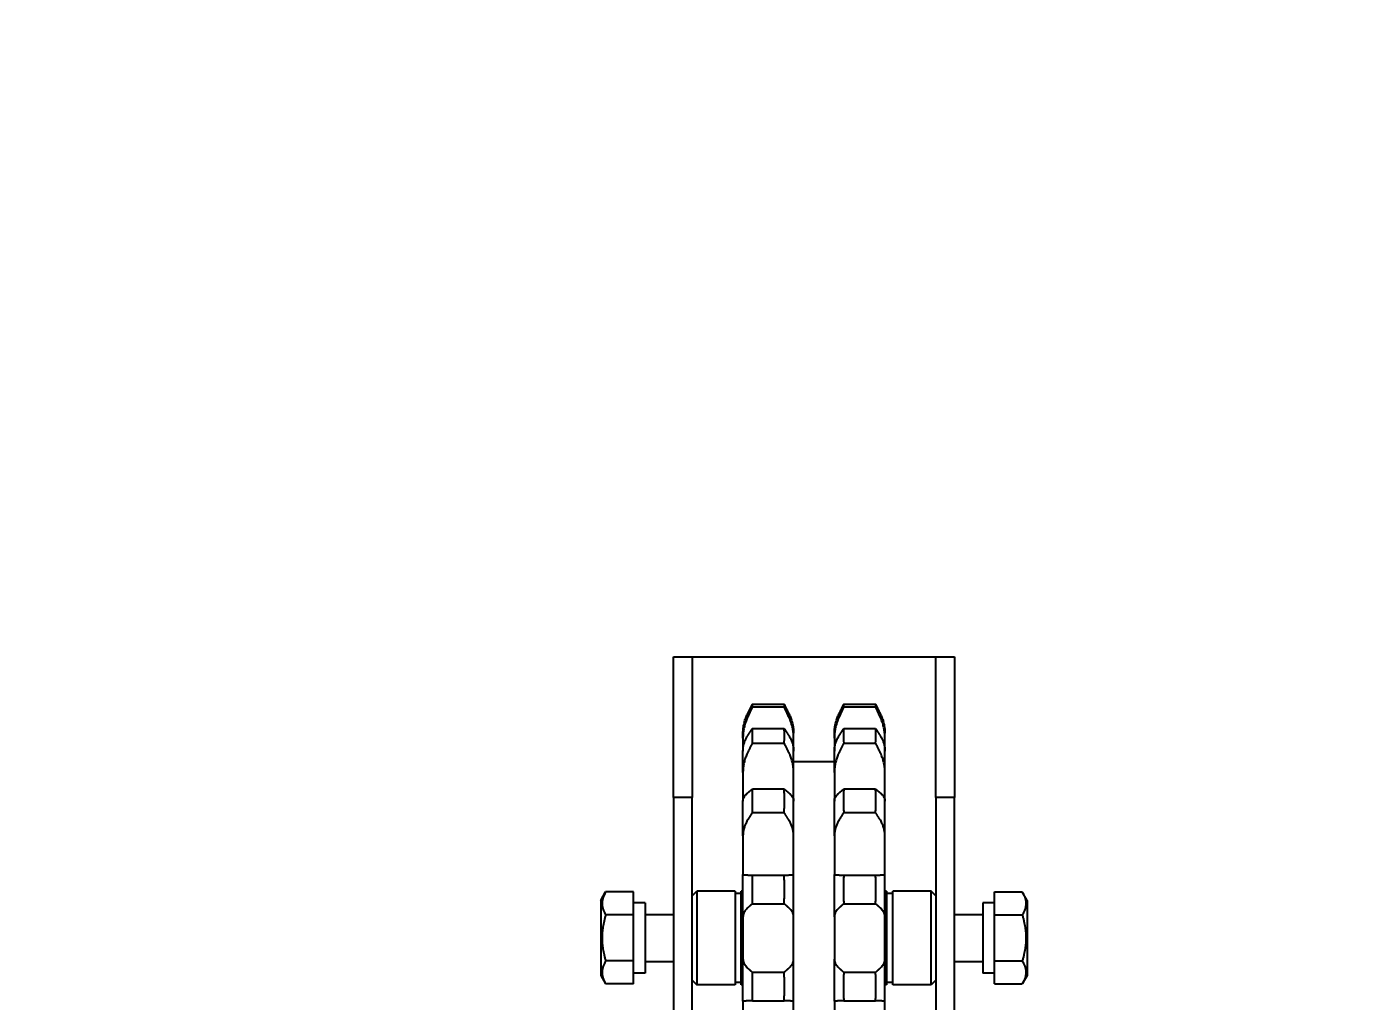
# Model space of a CAD drawing. Header units: millimetres. Extents: x -383313 to -161684, y -117025 to 99224.
# Drawn here: x -331985.6 to -331702.5, y 36609.1 to 36817.1 of the extents above; entities that cross this region are included whole.
import ezdxf

# ---------------------------------------------------------------- set-up
doc = ezdxf.new("R2010")
doc.units = ezdxf.units.MM
doc.header["$MEASUREMENT"] = 0
doc.layers.get('Defpoints').update_dxf_attribs({"color": 31})
for name, color, linetype in [('001__КОНСТРУКТИВ__размеры внутр.', 7, 'Continuous'), ('PV-3401', 7, 'Continuous'), ('Робот', 30, 'Continuous')]:
    doc.layers.add(name, color=color, linetype=linetype)
doc.styles.add('PSTUDIO', font='arial.ttf')
doc.dimstyles.new('PS_TICK', dxfattribs={"dimscale": 100, "dimtxt": 2.5, "dimasz": 1, "dimexe": 2, "dimexo": 2, "dimgap": 1, "dimtad": 1, "dimdec": 0, "dimzin": 0, "dimdsep": 46, "dimtxsty": 'PSTUDIO', "dimblk": 'ARCHTICK', "dimcen": 2, "dimdle": 1.5, "dimse1": 1, "dimse2": 1, "dimadec": 0, "dimazin": 0, "dimtfac": 1, "dimtdec": 0, "dimtix": 1, "dimtmove": 1, "dimatfit": 3, "dimldrblk": 'ARCHTICK', "dimfxl": 1, "dimtolj": 1, "dimtzin": 0, "dimarcsym": 0})

# ---------------------------------------------------------------- blocks, each defined once
blk = doc.blocks.new('_ArchTick')
at = {"color": 0, "linetype": 'ByBlock', "const_width": 0.15}
blk.add_lwpolyline([(-0.5, -0.5), (0.5, 0.5)], dxfattribs=at)
blk = doc.blocks.new('*D245')
at = {"layer": '001__КОНСТРУКТИВ__размеры внутр.', "color": 0, "lineweight": -2, "ltscale": 100, "transparency": 16777216}
for p, q in [((-333441.82, 37873.63), (-333441.82, 35438.43)), ((-328427.44, 36876.75), (-328427.44, 35438.43)), ((-333591.82, 35638.43), (-328277.44, 35638.43))]:
    blk.add_line(p, q, dxfattribs=at)
at = {"layer": 'Defpoints', "color": 0, "ltscale": 100, "transparency": 16777216}
for p in [(-333441.82, 38073.63), (-328427.44, 37076.75), (-328427.44, 35638.43)]:
    blk.add_point(p, dxfattribs=at)
at = {"layer": '001__КОНСТРУКТИВ__размеры внутр.', "color": 0, "lineweight": -2, "ltscale": 100, "transparency": 16777216, "xscale": 100, "yscale": 100, "zscale": 100, "rotation": 180}
blk.add_blockref('_ArchTick', (-333441.82, 35638.43), dxfattribs=at)
at = {"layer": '001__КОНСТРУКТИВ__размеры внутр.', "color": 0, "lineweight": -2, "ltscale": 100, "transparency": 16777216, "xscale": 100, "yscale": 100, "zscale": 100}
blk.add_blockref('_ArchTick', (-328427.44, 35638.43), dxfattribs=at)
at = {"layer": '001__КОНСТРУКТИВ__размеры внутр.', "color": 0, "ltscale": 100, "transparency": 16777216, "insert": (-330934.63, 35866.07), "char_height": 250, "attachment_point": 5, "style": 'PSTUDIO'}
blk.add_mtext('\\A1;5014', dxfattribs=at)
blk = doc.blocks.new('Робот ABB IRB660_3.15 (сверху)')
at = {"layer": 'Робот'}
blk.add_circle((0, 0), 3150, dxfattribs=at)
blk = doc.blocks.new('*U200')
at = {"layer": 'PV-3401'}
for p, q in [((-1716.6, 5898.15), (-1718.42, 5897.1)), ((-1718.42, 5891.15), (-1718.42, 5897.1)), ((-1716.6, 5898.15), (-1700.6, 5898.15)), ((-1713.51, 5891.15), (-1713.51, 5897.1)), ((-1703.7, 5891.15), (-1703.7, 5897.1)), ((-1700.6, 5898.15), (-1698.79, 5897.1)), ((-1698.79, 5891.15), (-1698.79, 5897.1)), ((-1713.51, 5891.15), (-1718.42, 5891.15)), ((-1716.1, 5891.15), (-1716.1, 5888.65)), ((-1716.1, 5888.65), (-1701.1, 5888.65)), ((-1713.6, 5882.65), (-1713.6, 5888.65)), ((-1703.7, 5891.15), (-1713.51, 5891.15)), ((-1698.79, 5891.15), (-1703.7, 5891.15)), ((-1703.6, 5882.65), (-1703.6, 5888.65)), ((-1701.1, 5891.15), (-1701.1, 5888.65)), ((-1768.6, 5882.65), (-1738.6, 5882.65)), ((-1768.6, 5878.65), (-1768.6, 5882.65)), ((-1738.6, 5882.65), (-1738.6, 5878.65)), ((-1658.6, 5882.65), (-1738.6, 5882.65)), ((-1738.6, 5878.65), (-1768.6, 5878.65)), ((-1768.6, 5874.65), (-1768.6, 5878.65)), ((-1738.6, 5878.65), (-1658.6, 5878.65)), ((-1717.6, 5878.65), (-1718.6, 5877.65)), ((-1698.6, 5877.65), (-1718.6, 5877.65)), ((-1718.6, 5877.65), (-1718.6, 5869.45)), ((-1699.6, 5878.65), (-1698.6, 5877.65)), ((-1698.6, 5877.65), (-1698.6, 5869.45)), ((-1768.6, 5830.65), (-1768.6, 5874.65)), ((-1698.6, 5869.45), (-1718.6, 5869.45)), ((-1718.1, 5869.45), (-1718.1, 5868.15)), ((-1699.1, 5869.45), (-1699.1, 5868.15)), ((-1751.26, 5867.8), (-1752.22, 5867.8)), ((-1749.33, 5867.8), (-1751.26, 5867.8)), ((-1748.46, 5867.8), (-1749.33, 5867.8)), ((-1743.87, 5867.8), (-1748.46, 5867.8)), ((-1742.01, 5867.8), (-1743.87, 5867.8)), ((-1737.81, 5867.8), (-1742.01, 5867.8)), ((-1730.38, 5867.8), (-1737.81, 5867.8)), ((-1728.91, 5867.8), (-1730.38, 5867.8)), ((-1722.15, 5867.8), (-1728.91, 5867.8)), ((-1722.12, 5867.8), (-1722.15, 5867.8)), ((-1713.13, 5867.8), (-1722.12, 5867.8)), ((-1718.6, 5868.15), (-1698.6, 5868.15)), ((-1718.6, 5868.15), (-1718.6, 5867.8)), ((-1712.31, 5867.8), (-1713.13, 5867.8)), ((-1704.9, 5867.8), (-1712.31, 5867.8)), ((-1704.08, 5867.8), (-1704.9, 5867.8)), ((-1695.09, 5867.8), (-1704.08, 5867.8)), ((-1698.6, 5868.15), (-1698.6, 5867.8)), ((-1695.06, 5867.8), (-1695.09, 5867.8)), ((-1688.29, 5867.8), (-1695.06, 5867.8)), ((-1758.46, 5859), (-1758.46, 5865.8)), ((-1757.81, 5865.8), (-1757.81, 5859)), ((-1753.29, 5859), (-1753.29, 5865.8)), ((-1750.18, 5859), (-1750.18, 5865.8)), ((-1740.39, 5859), (-1740.39, 5865.8)), ((-1735.36, 5859), (-1735.36, 5865.8)), ((-1722, 5859), (-1722, 5865.8)), ((-1715.92, 5859), (-1715.92, 5865.8)), ((-1701.29, 5859), (-1701.29, 5865.8)), ((-1695.21, 5859), (-1695.21, 5865.8)), ((-1751.26, 5857), (-1752.22, 5857)), ((-1751.26, 5857), (-1749.33, 5857)), ((-1749.33, 5857), (-1748.46, 5857)), ((-1743.87, 5857), (-1748.46, 5857)), ((-1746.25, 5848.3), (-1746.25, 5857)), ((-1743.87, 5857), (-1742.01, 5857)), ((-1742.01, 5857), (-1737.81, 5857)), ((-1730.38, 5857), (-1737.81, 5857)), ((-1730.38, 5857), (-1728.91, 5857)), ((-1728.91, 5857), (-1722.15, 5857)), ((-1722.15, 5857), (-1722.12, 5857)), ((-1713.13, 5857), (-1722.12, 5857)), ((-1713.13, 5857), (-1712.31, 5857)), ((-1712.31, 5857), (-1704.9, 5857)), ((-1704.9, 5857), (-1704.08, 5857)), ((-1695.09, 5857), (-1704.08, 5857)), ((-1695.09, 5857), (-1695.06, 5857)), ((-1695.06, 5857), (-1688.29, 5857)), ((-1758.46, 5839.5), (-1758.46, 5846.3)), ((-1757.81, 5846.3), (-1757.81, 5839.5)), ((-1753.29, 5839.5), (-1753.29, 5846.3)), ((-1751.26, 5848.3), (-1752.22, 5848.3)), ((-1749.33, 5848.3), (-1751.26, 5848.3)), ((-1750.18, 5839.5), (-1750.18, 5846.3)), ((-1748.46, 5848.3), (-1749.33, 5848.3)), ((-1743.87, 5848.3), (-1748.46, 5848.3)), ((-1742.01, 5848.3), (-1743.87, 5848.3)), ((-1737.81, 5848.3), (-1742.01, 5848.3)), ((-1740.39, 5839.5), (-1740.39, 5846.3)), ((-1730.38, 5848.3), (-1737.81, 5848.3)), ((-1735.36, 5839.5), (-1735.36, 5846.3)), ((-1728.91, 5848.3), (-1730.38, 5848.3)), ((-1722.15, 5848.3), (-1728.91, 5848.3)), ((-1722.12, 5848.3), (-1722.15, 5848.3)), ((-1713.13, 5848.3), (-1722.12, 5848.3)), ((-1722, 5839.5), (-1722, 5846.3)), ((-1715.92, 5839.5), (-1715.92, 5846.3)), ((-1712.31, 5848.3), (-1713.13, 5848.3)), ((-1704.9, 5848.3), (-1712.31, 5848.3)), ((-1704.08, 5848.3), (-1704.9, 5848.3)), ((-1695.09, 5848.3), (-1704.08, 5848.3)), ((-1701.29, 5839.5), (-1701.29, 5846.3)), ((-1695.21, 5839.5), (-1695.21, 5846.3)), ((-1695.06, 5848.3), (-1695.09, 5848.3)), ((-1688.29, 5848.3), (-1695.06, 5848.3)), ((-1751.26, 5837.5), (-1752.22, 5837.5)), ((-1751.26, 5837.5), (-1749.33, 5837.5)), ((-1749.33, 5837.5), (-1748.46, 5837.5)), ((-1743.87, 5837.5), (-1748.46, 5837.5)), ((-1743.87, 5837.5), (-1742.01, 5837.5)), ((-1742.01, 5837.5), (-1737.81, 5837.5)), ((-1730.38, 5837.5), (-1737.81, 5837.5)), ((-1730.38, 5837.5), (-1728.91, 5837.5)), ((-1728.91, 5837.5), (-1722.15, 5837.5)), ((-1722.15, 5837.5), (-1722.12, 5837.5)), ((-1713.13, 5837.5), (-1722.12, 5837.5)), ((-1718.6, 5837.5), (-1718.6, 5837.15)), ((-1698.6, 5837.15), (-1718.6, 5837.15)), ((-1718.6, 5835.85), (-1698.6, 5835.85)), ((-1718.6, 5835.85), (-1718.6, 5827.65)), ((-1718.1, 5837.15), (-1718.1, 5835.85)), ((-1713.13, 5837.5), (-1712.31, 5837.5)), ((-1712.31, 5837.5), (-1704.9, 5837.5)), ((-1704.9, 5837.5), (-1704.08, 5837.5)), ((-1695.09, 5837.5), (-1704.08, 5837.5)), ((-1699.1, 5837.15), (-1699.1, 5835.85)), ((-1698.6, 5837.5), (-1698.6, 5837.15)), ((-1698.6, 5835.85), (-1698.6, 5827.65)), ((-1695.09, 5837.5), (-1695.06, 5837.5)), ((-1695.06, 5837.5), (-1688.29, 5837.5)), ((-1768.6, 5826.65), (-1768.6, 5830.65)), ((-1768.6, 5822.65), (-1768.6, 5826.65)), ((-1768.6, 5826.65), (-1738.6, 5826.65)), ((-1738.6, 5826.65), (-1738.6, 5822.65)), ((-1658.6, 5826.65), (-1738.6, 5826.65)), ((-1718.6, 5827.65), (-1698.6, 5827.65)), ((-1717.6, 5826.65), (-1718.6, 5827.65)), ((-1699.6, 5826.65), (-1698.6, 5827.65)), ((-1738.6, 5822.65), (-1768.6, 5822.65)), ((-1738.6, 5822.65), (-1658.6, 5822.65)), ((-1713.6, 5816.65), (-1713.6, 5822.65)), ((-1703.6, 5816.65), (-1703.6, 5822.65)), ((-1716.1, 5816.65), (-1701.1, 5816.65)), ((-1716.1, 5816.65), (-1716.1, 5814.15)), ((-1701.1, 5816.65), (-1701.1, 5814.15)), ((-1713.51, 5814.15), (-1718.42, 5814.15)), ((-1718.42, 5814.15), (-1718.42, 5808.2)), ((-1703.7, 5814.15), (-1713.51, 5814.15)), ((-1713.51, 5814.15), (-1713.51, 5808.2)), ((-1698.79, 5814.15), (-1703.7, 5814.15)), ((-1703.7, 5814.15), (-1703.7, 5808.2)), ((-1698.79, 5814.15), (-1698.79, 5808.2)), ((-1716.6, 5807.15), (-1718.42, 5808.2)), ((-1716.6, 5807.15), (-1700.6, 5807.15)), ((-1700.6, 5807.15), (-1698.79, 5808.2))]:
    blk.add_line(p, q, dxfattribs=at)
for centre, start, end in [((-1752.22, 5858.3), 90, 90.6401), ((-1752.22, 5866.5), 269.3599, 270), ((-1752.22, 5838.8), 90, 90.6401), ((-1752.22, 5847), 269.3599, 270)]:
    blk.add_arc(centre, 9.5, start, end, dxfattribs=at)
for points, weights in [([(-1718.42, 5897.1), (-1715.96, 5898.52), (-1713.51, 5897.1)], [1.22364575665, 1.41294441399, 1.22364575665]), ([(-1713.51, 5897.1), (-1708.6, 5898.52), (-1703.7, 5897.1)], [1.22364575665, 1.41294441399, 1.22364575665]), ([(-1703.7, 5897.1), (-1701.24, 5898.52), (-1698.79, 5897.1)], [1.22364575665, 1.41294441399, 1.22364575665]), ([(-1758.46, 5865.8), (-1757.39, 5866.33), (-1756.37, 5866.83)], [1, 1.00025461955, 1]), ([(-1755.62, 5866.83), (-1756.69, 5866.33), (-1757.81, 5865.8)], [1, 1.00025461956, 1]), ([(-1753.29, 5865.8), (-1752.47, 5866.33), (-1751.68, 5866.83)], [1, 1.00025461955, 1]), ([(-1748.07, 5866.83), (-1749.1, 5866.33), (-1750.18, 5865.8)], [1, 1.00025461957, 1]), ([(-1740.39, 5865.8), (-1739.95, 5866.33), (-1739.53, 5866.83)], [1, 1.00025461955, 1]), ([(-1733.7, 5866.83), (-1734.51, 5866.33), (-1735.36, 5865.8)], [1, 1.00025461956, 1]), ([(-1722, 5865.8), (-1722.02, 5866.33), (-1722.04, 5866.83)], [1, 1.00025461953, 1]), ([(-1714.98, 5866.83), (-1715.44, 5866.33), (-1715.92, 5865.8)], [1, 1.00025461957, 1]), ([(-1701.29, 5865.8), (-1701.77, 5866.33), (-1702.22, 5866.83)], [1, 1.00025461956, 1]), ([(-1695.17, 5866.83), (-1695.19, 5866.33), (-1695.21, 5865.8)], [1, 1.00025461956, 1]), ([(-1757.81, 5865.8), (-1758.13, 5865.89), (-1758.46, 5865.8)], [1, 1.00194841845, 1]), ([(-1750.18, 5865.8), (-1751.73, 5865.89), (-1753.29, 5865.8)], [1, 1.00194841845, 1]), ([(-1735.36, 5865.8), (-1737.88, 5865.89), (-1740.39, 5865.8)], [1, 1.00194841845, 1]), ([(-1715.92, 5865.8), (-1718.96, 5865.89), (-1722, 5865.8)], [1, 1.00194841845, 1]), ([(-1695.21, 5865.8), (-1698.25, 5865.89), (-1701.29, 5865.8)], [1, 1.00194841845, 1]), ([(-1756.37, 5857.97), (-1757.39, 5858.47), (-1758.46, 5859)], [1, 1.00025461956, 1]), ([(-1758.46, 5859), (-1758.13, 5858.9), (-1757.81, 5859)], [1, 1.00194841845, 1]), ([(-1757.81, 5859), (-1756.69, 5858.47), (-1755.62, 5857.97)], [1, 1.00025461955, 1]), ([(-1751.68, 5857.97), (-1752.47, 5858.47), (-1753.29, 5859)], [1, 1.00025461957, 1]), ([(-1753.29, 5859), (-1751.73, 5858.9), (-1750.18, 5859)], [1, 1.00194841845, 1]), ([(-1750.18, 5859), (-1749.1, 5858.47), (-1748.07, 5857.97)], [1, 1.00025461954, 1]), ([(-1739.53, 5857.97), (-1739.95, 5858.47), (-1740.39, 5859)], [1, 1.00025461956, 1]), ([(-1740.39, 5859), (-1737.88, 5858.9), (-1735.36, 5859)], [1, 1.00194841845, 1]), ([(-1735.36, 5859), (-1734.51, 5858.47), (-1733.7, 5857.97)], [1, 1.00025461956, 1]), ([(-1722.04, 5857.97), (-1722.02, 5858.47), (-1722, 5859)], [1, 1.00025461954, 1]), ([(-1722, 5859), (-1718.96, 5858.9), (-1715.92, 5859)], [1, 1.00194841845, 1]), ([(-1715.92, 5859), (-1715.44, 5858.47), (-1714.98, 5857.97)], [1, 1.00025461958, 1]), ([(-1702.22, 5857.97), (-1701.77, 5858.47), (-1701.29, 5859)], [1, 1.00025461957, 1]), ([(-1701.29, 5859), (-1698.25, 5858.9), (-1695.21, 5859)], [1, 1.00194841845, 1]), ([(-1695.21, 5859), (-1695.19, 5858.47), (-1695.17, 5857.97)], [1, 1.00025461957, 1]), ([(-1758.46, 5846.3), (-1757.39, 5846.83), (-1756.37, 5847.33)], [1, 1.00025461957, 1]), ([(-1757.81, 5846.3), (-1758.13, 5846.39), (-1758.46, 5846.3)], [1, 1.00194841845, 1]), ([(-1755.62, 5847.33), (-1756.69, 5846.83), (-1757.81, 5846.3)], [1, 1.00025461957, 1]), ([(-1753.29, 5846.3), (-1752.47, 5846.83), (-1751.68, 5847.33)], [1, 1.00025461955, 1]), ([(-1750.18, 5846.3), (-1751.73, 5846.39), (-1753.29, 5846.3)], [1, 1.00194841845, 1]), ([(-1748.07, 5847.33), (-1749.1, 5846.83), (-1750.18, 5846.3)], [1, 1.00025461956, 1]), ([(-1740.39, 5846.3), (-1739.95, 5846.83), (-1739.53, 5847.33)], [1, 1.00025461956, 1]), ([(-1735.36, 5846.3), (-1737.88, 5846.39), (-1740.39, 5846.3)], [1, 1.00194841845, 1]), ([(-1733.7, 5847.33), (-1734.51, 5846.83), (-1735.36, 5846.3)], [1, 1.00025461957, 1]), ([(-1722, 5846.3), (-1722.02, 5846.83), (-1722.04, 5847.33)], [1, 1.00025461955, 1]), ([(-1715.92, 5846.3), (-1718.96, 5846.39), (-1722, 5846.3)], [1, 1.00194841845, 1]), ([(-1714.98, 5847.33), (-1715.44, 5846.83), (-1715.92, 5846.3)], [1, 1.00025461956, 1]), ([(-1701.29, 5846.3), (-1701.77, 5846.83), (-1702.22, 5847.33)], [1, 1.00025461958, 1]), ([(-1695.21, 5846.3), (-1698.25, 5846.39), (-1701.29, 5846.3)], [1, 1.00194841845, 1]), ([(-1695.17, 5847.33), (-1695.19, 5846.83), (-1695.21, 5846.3)], [1, 1.00025461956, 1]), ([(-1758.46, 5839.5), (-1758.13, 5839.4), (-1757.81, 5839.5)], [1, 1.00194841845, 1]), ([(-1756.37, 5838.47), (-1757.39, 5838.97), (-1758.46, 5839.5)], [1, 1.00025461954, 1]), ([(-1757.81, 5839.5), (-1756.69, 5838.97), (-1755.62, 5838.47)], [1, 1.00025461956, 1]), ([(-1753.29, 5839.5), (-1751.73, 5839.4), (-1750.18, 5839.5)], [1, 1.00194841845, 1]), ([(-1751.68, 5838.47), (-1752.47, 5838.97), (-1753.29, 5839.5)], [1, 1.00025461956, 1]), ([(-1750.18, 5839.5), (-1749.1, 5838.97), (-1748.07, 5838.47)], [1, 1.00025461954, 1]), ([(-1740.39, 5839.5), (-1737.88, 5839.4), (-1735.36, 5839.5)], [1, 1.00194841845, 1]), ([(-1739.53, 5838.47), (-1739.95, 5838.97), (-1740.39, 5839.5)], [1, 1.00025461955, 1]), ([(-1735.36, 5839.5), (-1734.51, 5838.97), (-1733.7, 5838.47)], [1, 1.00025461956, 1]), ([(-1722.04, 5838.47), (-1722.02, 5838.97), (-1722, 5839.5)], [1, 1.00025461956, 1]), ([(-1722, 5839.5), (-1718.96, 5839.4), (-1715.92, 5839.5)], [1, 1.00194841845, 1]), ([(-1715.92, 5839.5), (-1715.44, 5838.97), (-1714.98, 5838.47)], [1, 1.00025461955, 1]), ([(-1702.22, 5838.47), (-1701.77, 5838.97), (-1701.29, 5839.5)], [1, 1.00025461957, 1]), ([(-1701.29, 5839.5), (-1698.25, 5839.4), (-1695.21, 5839.5)], [1, 1.00194841845, 1]), ([(-1695.21, 5839.5), (-1695.19, 5838.97), (-1695.17, 5838.47)], [1, 1.00025461957, 1]), ([(-1718.42, 5808.2), (-1715.96, 5806.78), (-1713.51, 5808.2)], [1.22364575665, 1.41294441399, 1.22364575665]), ([(-1713.51, 5808.2), (-1708.6, 5806.78), (-1703.7, 5808.2)], [1.22364575665, 1.41294441399, 1.22364575665]), ([(-1703.7, 5808.2), (-1701.24, 5806.78), (-1698.79, 5808.2)], [1.22364575665, 1.41294441399, 1.22364575665])]:
    blk.add_rational_spline(points, weights, degree=2, dxfattribs=at)
for points, knots in [([(-1756.37, 5866.83), (-1756.2, 5866.92), (-1756.03, 5866.99), (-1755.59, 5867.18), (-1755.3, 5867.29), (-1754.7, 5867.47), (-1754.39, 5867.55), (-1753.76, 5867.68), (-1753.44, 5867.72), (-1752.86, 5867.78), (-1752.58, 5867.8), (-1752.32, 5867.8)], [10.11521, 10.11521, 10.11521, 10.11521, 10.687596, 10.687596, 11.618355, 11.618355, 12.549115, 12.549115, 13.479875, 13.479875, 14.298984, 14.298984, 14.298984, 14.298984]), ([(-1751.26, 5867.8), (-1751.56, 5867.8), (-1751.89, 5867.79), (-1752.54, 5867.72), (-1752.88, 5867.68), (-1753.54, 5867.55), (-1753.86, 5867.47), (-1754.49, 5867.29), (-1754.8, 5867.18), (-1755.26, 5866.99), (-1755.44, 5866.92), (-1755.62, 5866.83)], [43.585571, 43.585571, 43.585571, 43.585571, 44.51633, 44.51633, 45.44709, 45.44709, 46.37785, 46.37785, 47.308609, 47.308609, 47.880995, 47.880995, 47.880995, 47.880995]), ([(-1751.68, 5866.83), (-1751.54, 5866.92), (-1751.41, 5866.99), (-1751.07, 5867.18), (-1750.85, 5867.29), (-1750.38, 5867.47), (-1750.14, 5867.55), (-1749.65, 5867.68), (-1749.41, 5867.72), (-1748.93, 5867.79), (-1748.69, 5867.8), (-1748.46, 5867.8)], [10.11521, 10.11521, 10.11521, 10.11521, 10.687596, 10.687596, 11.618355, 11.618355, 12.549115, 12.549115, 13.479875, 13.479875, 14.410634, 14.410634, 14.410634, 14.410634]), ([(-1743.87, 5867.8), (-1744.16, 5867.8), (-1744.47, 5867.79), (-1745.11, 5867.72), (-1745.43, 5867.68), (-1746.06, 5867.55), (-1746.38, 5867.47), (-1746.99, 5867.29), (-1747.28, 5867.18), (-1747.72, 5866.99), (-1747.9, 5866.92), (-1748.07, 5866.83)], [43.585571, 43.585571, 43.585571, 43.585571, 44.51633, 44.51633, 45.44709, 45.44709, 46.37785, 46.37785, 47.308609, 47.308609, 47.880995, 47.880995, 47.880995, 47.880995]), ([(-1739.53, 5866.83), (-1739.46, 5866.92), (-1739.39, 5866.99), (-1739.21, 5867.18), (-1739.09, 5867.29), (-1738.84, 5867.47), (-1738.71, 5867.55), (-1738.45, 5867.68), (-1738.32, 5867.72), (-1738.06, 5867.79), (-1737.93, 5867.8), (-1737.81, 5867.8)], [10.11521, 10.11521, 10.11521, 10.11521, 10.687596, 10.687596, 11.618355, 11.618355, 12.549115, 12.549115, 13.479875, 13.479875, 14.410634, 14.410634, 14.410634, 14.410634]), ([(-1730.38, 5867.8), (-1730.61, 5867.8), (-1730.86, 5867.79), (-1731.36, 5867.72), (-1731.61, 5867.68), (-1732.11, 5867.55), (-1732.36, 5867.47), (-1732.84, 5867.29), (-1733.07, 5867.18), (-1733.42, 5866.99), (-1733.56, 5866.92), (-1733.7, 5866.83)], [43.585571, 43.585571, 43.585571, 43.585571, 44.51633, 44.51633, 45.44709, 45.44709, 46.37785, 46.37785, 47.308609, 47.308609, 47.880995, 47.880995, 47.880995, 47.880995]), ([(-1722.04, 5866.83), (-1722.04, 5866.92), (-1722.04, 5866.99), (-1722.05, 5867.18), (-1722.06, 5867.29), (-1722.07, 5867.47), (-1722.08, 5867.55), (-1722.09, 5867.68), (-1722.09, 5867.72), (-1722.1, 5867.79), (-1722.11, 5867.8), (-1722.12, 5867.8)], [10.11521, 10.11521, 10.11521, 10.11521, 10.687596, 10.687596, 11.618355, 11.618355, 12.549115, 12.549115, 13.479875, 13.479875, 14.410634, 14.410634, 14.410634, 14.410634]), ([(-1713.13, 5867.8), (-1713.26, 5867.8), (-1713.39, 5867.79), (-1713.67, 5867.72), (-1713.81, 5867.68), (-1714.1, 5867.55), (-1714.24, 5867.47), (-1714.5, 5867.29), (-1714.63, 5867.18), (-1714.83, 5866.99), (-1714.91, 5866.92), (-1714.98, 5866.83)], [43.585571, 43.585571, 43.585571, 43.585571, 44.51633, 44.51633, 45.44709, 45.44709, 46.37785, 46.37785, 47.308609, 47.308609, 47.880995, 47.880995, 47.880995, 47.880995]), ([(-1702.22, 5866.83), (-1702.3, 5866.92), (-1702.38, 5866.99), (-1702.57, 5867.18), (-1702.7, 5867.29), (-1702.97, 5867.47), (-1703.11, 5867.55), (-1703.39, 5867.68), (-1703.53, 5867.72), (-1703.81, 5867.79), (-1703.95, 5867.8), (-1704.08, 5867.8)], [10.11521, 10.11521, 10.11521, 10.11521, 10.687596, 10.687596, 11.618355, 11.618355, 12.549115, 12.549115, 13.479875, 13.479875, 14.410634, 14.410634, 14.410634, 14.410634]), ([(-1695.09, 5867.8), (-1695.1, 5867.8), (-1695.1, 5867.79), (-1695.11, 5867.72), (-1695.12, 5867.68), (-1695.13, 5867.55), (-1695.14, 5867.47), (-1695.15, 5867.29), (-1695.15, 5867.18), (-1695.16, 5866.99), (-1695.16, 5866.92), (-1695.17, 5866.83)], [43.585571, 43.585571, 43.585571, 43.585571, 44.51633, 44.51633, 45.44709, 45.44709, 46.37785, 46.37785, 47.308609, 47.308609, 47.880995, 47.880995, 47.880995, 47.880995]), ([(-1752.32, 5857), (-1752.59, 5857), (-1752.86, 5857.02), (-1753.46, 5857.08), (-1753.78, 5857.12), (-1754.41, 5857.25), (-1754.73, 5857.33), (-1755.34, 5857.52), (-1755.63, 5857.63), (-1756.06, 5857.82), (-1756.22, 5857.89), (-1756.37, 5857.97)], [43.697229, 43.697229, 43.697229, 43.697229, 44.527095, 44.527095, 45.468619, 45.468619, 46.410144, 46.410144, 47.351668, 47.351668, 47.881074, 47.881074, 47.881074, 47.881074]), ([(-1755.62, 5857.97), (-1755.45, 5857.89), (-1755.29, 5857.82), (-1754.84, 5857.63), (-1754.53, 5857.52), (-1753.89, 5857.33), (-1753.56, 5857.25), (-1752.89, 5857.12), (-1752.56, 5857.08), (-1751.89, 5857.01), (-1751.57, 5857), (-1751.26, 5857)], [10.115097, 10.115097, 10.115097, 10.115097, 10.644502, 10.644502, 11.586026, 11.586026, 12.527551, 12.527551, 13.469075, 13.469075, 14.4106, 14.4106, 14.4106, 14.4106]), ([(-1748.46, 5857), (-1748.69, 5857), (-1748.93, 5857.01), (-1749.42, 5857.08), (-1749.67, 5857.12), (-1750.16, 5857.25), (-1750.4, 5857.33), (-1750.87, 5857.52), (-1751.1, 5857.63), (-1751.43, 5857.82), (-1751.55, 5857.89), (-1751.68, 5857.97)], [43.585571, 43.585571, 43.585571, 43.585571, 44.527095, 44.527095, 45.468619, 45.468619, 46.410144, 46.410144, 47.351668, 47.351668, 47.881074, 47.881074, 47.881074, 47.881074]), ([(-1748.07, 5857.97), (-1747.91, 5857.89), (-1747.75, 5857.82), (-1747.32, 5857.63), (-1747.02, 5857.52), (-1746.41, 5857.33), (-1746.09, 5857.25), (-1745.44, 5857.12), (-1745.12, 5857.08), (-1744.48, 5857.01), (-1744.17, 5857), (-1743.87, 5857)], [10.115097, 10.115097, 10.115097, 10.115097, 10.644502, 10.644502, 11.586026, 11.586026, 12.527551, 12.527551, 13.469075, 13.469075, 14.4106, 14.4106, 14.4106, 14.4106]), ([(-1737.81, 5857), (-1737.94, 5857), (-1738.06, 5857.01), (-1738.33, 5857.08), (-1738.46, 5857.12), (-1738.72, 5857.25), (-1738.85, 5857.33), (-1739.1, 5857.52), (-1739.22, 5857.63), (-1739.4, 5857.82), (-1739.47, 5857.89), (-1739.53, 5857.97)], [43.585571, 43.585571, 43.585571, 43.585571, 44.527095, 44.527095, 45.468619, 45.468619, 46.410144, 46.410144, 47.351668, 47.351668, 47.881074, 47.881074, 47.881074, 47.881074]), ([(-1733.7, 5857.97), (-1733.57, 5857.89), (-1733.44, 5857.82), (-1733.1, 5857.63), (-1732.87, 5857.52), (-1732.38, 5857.33), (-1732.13, 5857.25), (-1731.62, 5857.12), (-1731.37, 5857.08), (-1730.86, 5857.01), (-1730.62, 5857), (-1730.38, 5857)], [10.115097, 10.115097, 10.115097, 10.115097, 10.644502, 10.644502, 11.586026, 11.586026, 12.527551, 12.527551, 13.469075, 13.469075, 14.4106, 14.4106, 14.4106, 14.4106]), ([(-1722.12, 5857), (-1722.11, 5857), (-1722.1, 5857.01), (-1722.09, 5857.08), (-1722.09, 5857.12), (-1722.07, 5857.25), (-1722.07, 5857.33), (-1722.06, 5857.52), (-1722.05, 5857.63), (-1722.04, 5857.82), (-1722.04, 5857.89), (-1722.04, 5857.97)], [43.585571, 43.585571, 43.585571, 43.585571, 44.527095, 44.527095, 45.468619, 45.468619, 46.410144, 46.410144, 47.351668, 47.351668, 47.881074, 47.881074, 47.881074, 47.881074]), ([(-1714.98, 5857.97), (-1714.91, 5857.89), (-1714.84, 5857.82), (-1714.65, 5857.63), (-1714.52, 5857.52), (-1714.25, 5857.33), (-1714.11, 5857.25), (-1713.82, 5857.12), (-1713.68, 5857.08), (-1713.4, 5857.01), (-1713.26, 5857), (-1713.13, 5857)], [10.115097, 10.115097, 10.115097, 10.115097, 10.644502, 10.644502, 11.586026, 11.586026, 12.527551, 12.527551, 13.469075, 13.469075, 14.4106, 14.4106, 14.4106, 14.4106]), ([(-1704.08, 5857), (-1703.95, 5857), (-1703.81, 5857.01), (-1703.53, 5857.08), (-1703.38, 5857.12), (-1703.1, 5857.25), (-1702.96, 5857.33), (-1702.69, 5857.52), (-1702.56, 5857.63), (-1702.36, 5857.82), (-1702.29, 5857.89), (-1702.22, 5857.97)], [43.585571, 43.585571, 43.585571, 43.585571, 44.527095, 44.527095, 45.468619, 45.468619, 46.410144, 46.410144, 47.351668, 47.351668, 47.881074, 47.881074, 47.881074, 47.881074]), ([(-1695.17, 5857.97), (-1695.16, 5857.89), (-1695.16, 5857.82), (-1695.15, 5857.63), (-1695.15, 5857.52), (-1695.14, 5857.33), (-1695.13, 5857.25), (-1695.12, 5857.12), (-1695.11, 5857.08), (-1695.1, 5857.01), (-1695.1, 5857), (-1695.09, 5857)], [10.115097, 10.115097, 10.115097, 10.115097, 10.644502, 10.644502, 11.586026, 11.586026, 12.527551, 12.527551, 13.469075, 13.469075, 14.4106, 14.4106, 14.4106, 14.4106]), ([(-1756.37, 5847.33), (-1756.22, 5847.41), (-1756.06, 5847.48), (-1755.63, 5847.67), (-1755.34, 5847.77), (-1754.73, 5847.96), (-1754.41, 5848.05), (-1753.78, 5848.18), (-1753.46, 5848.22), (-1752.86, 5848.28), (-1752.59, 5848.3), (-1752.32, 5848.3)], [10.115097, 10.115097, 10.115097, 10.115097, 10.644502, 10.644502, 11.586026, 11.586026, 12.527551, 12.527551, 13.469075, 13.469075, 14.298941, 14.298941, 14.298941, 14.298941]), ([(-1751.26, 5848.3), (-1751.57, 5848.3), (-1751.89, 5848.28), (-1752.56, 5848.22), (-1752.89, 5848.18), (-1753.56, 5848.05), (-1753.89, 5847.96), (-1754.53, 5847.77), (-1754.84, 5847.67), (-1755.29, 5847.48), (-1755.45, 5847.41), (-1755.62, 5847.33)], [43.585571, 43.585571, 43.585571, 43.585571, 44.527095, 44.527095, 45.468619, 45.468619, 46.410144, 46.410144, 47.351668, 47.351668, 47.881074, 47.881074, 47.881074, 47.881074]), ([(-1751.68, 5847.33), (-1751.55, 5847.41), (-1751.43, 5847.48), (-1751.1, 5847.67), (-1750.87, 5847.77), (-1750.4, 5847.96), (-1750.16, 5848.05), (-1749.67, 5848.18), (-1749.42, 5848.22), (-1748.93, 5848.28), (-1748.69, 5848.3), (-1748.46, 5848.3)], [10.115097, 10.115097, 10.115097, 10.115097, 10.644502, 10.644502, 11.586026, 11.586026, 12.527551, 12.527551, 13.469075, 13.469075, 14.4106, 14.4106, 14.4106, 14.4106]), ([(-1743.87, 5848.3), (-1744.17, 5848.3), (-1744.48, 5848.28), (-1745.12, 5848.22), (-1745.44, 5848.18), (-1746.09, 5848.05), (-1746.41, 5847.96), (-1747.02, 5847.77), (-1747.32, 5847.67), (-1747.75, 5847.48), (-1747.91, 5847.41), (-1748.07, 5847.33)], [43.585571, 43.585571, 43.585571, 43.585571, 44.527095, 44.527095, 45.468619, 45.468619, 46.410144, 46.410144, 47.351668, 47.351668, 47.881074, 47.881074, 47.881074, 47.881074]), ([(-1739.53, 5847.33), (-1739.47, 5847.41), (-1739.4, 5847.48), (-1739.22, 5847.67), (-1739.1, 5847.77), (-1738.85, 5847.96), (-1738.72, 5848.05), (-1738.46, 5848.18), (-1738.33, 5848.22), (-1738.06, 5848.28), (-1737.94, 5848.3), (-1737.81, 5848.3)], [10.115097, 10.115097, 10.115097, 10.115097, 10.644502, 10.644502, 11.586026, 11.586026, 12.527551, 12.527551, 13.469075, 13.469075, 14.4106, 14.4106, 14.4106, 14.4106]), ([(-1730.38, 5848.3), (-1730.62, 5848.3), (-1730.86, 5848.28), (-1731.37, 5848.22), (-1731.62, 5848.18), (-1732.13, 5848.05), (-1732.38, 5847.96), (-1732.87, 5847.77), (-1733.1, 5847.67), (-1733.44, 5847.48), (-1733.57, 5847.41), (-1733.7, 5847.33)], [43.585571, 43.585571, 43.585571, 43.585571, 44.527095, 44.527095, 45.468619, 45.468619, 46.410144, 46.410144, 47.351668, 47.351668, 47.881074, 47.881074, 47.881074, 47.881074]), ([(-1722.04, 5847.33), (-1722.04, 5847.41), (-1722.04, 5847.48), (-1722.05, 5847.67), (-1722.06, 5847.77), (-1722.07, 5847.96), (-1722.07, 5848.05), (-1722.09, 5848.18), (-1722.09, 5848.22), (-1722.1, 5848.28), (-1722.11, 5848.3), (-1722.12, 5848.3)], [10.115097, 10.115097, 10.115097, 10.115097, 10.644502, 10.644502, 11.586026, 11.586026, 12.527551, 12.527551, 13.469075, 13.469075, 14.4106, 14.4106, 14.4106, 14.4106]), ([(-1713.13, 5848.3), (-1713.26, 5848.3), (-1713.4, 5848.28), (-1713.68, 5848.22), (-1713.82, 5848.18), (-1714.11, 5848.05), (-1714.25, 5847.96), (-1714.52, 5847.77), (-1714.65, 5847.67), (-1714.84, 5847.48), (-1714.91, 5847.41), (-1714.98, 5847.33)], [43.585571, 43.585571, 43.585571, 43.585571, 44.527095, 44.527095, 45.468619, 45.468619, 46.410144, 46.410144, 47.351668, 47.351668, 47.881074, 47.881074, 47.881074, 47.881074]), ([(-1702.22, 5847.33), (-1702.29, 5847.41), (-1702.36, 5847.48), (-1702.56, 5847.67), (-1702.69, 5847.77), (-1702.96, 5847.96), (-1703.1, 5848.05), (-1703.38, 5848.18), (-1703.53, 5848.22), (-1703.81, 5848.28), (-1703.95, 5848.3), (-1704.08, 5848.3)], [10.115097, 10.115097, 10.115097, 10.115097, 10.644502, 10.644502, 11.586026, 11.586026, 12.527551, 12.527551, 13.469075, 13.469075, 14.4106, 14.4106, 14.4106, 14.4106]), ([(-1695.09, 5848.3), (-1695.1, 5848.3), (-1695.1, 5848.28), (-1695.11, 5848.22), (-1695.12, 5848.18), (-1695.13, 5848.05), (-1695.14, 5847.96), (-1695.15, 5847.77), (-1695.15, 5847.67), (-1695.16, 5847.48), (-1695.16, 5847.41), (-1695.17, 5847.33)], [43.585571, 43.585571, 43.585571, 43.585571, 44.527095, 44.527095, 45.468619, 45.468619, 46.410144, 46.410144, 47.351668, 47.351668, 47.881074, 47.881074, 47.881074, 47.881074]), ([(-1752.32, 5837.5), (-1752.59, 5837.5), (-1752.86, 5837.52), (-1753.46, 5837.58), (-1753.78, 5837.62), (-1754.41, 5837.75), (-1754.73, 5837.83), (-1755.34, 5838.02), (-1755.63, 5838.13), (-1756.06, 5838.32), (-1756.22, 5838.39), (-1756.37, 5838.47)], [43.697264, 43.697264, 43.697264, 43.697264, 44.52713, 44.52713, 45.468654, 45.468654, 46.410179, 46.410179, 47.351703, 47.351703, 47.881108, 47.881108, 47.881108, 47.881108]), ([(-1755.62, 5838.47), (-1755.45, 5838.39), (-1755.29, 5838.32), (-1754.84, 5838.13), (-1754.53, 5838.02), (-1753.89, 5837.83), (-1753.56, 5837.75), (-1752.89, 5837.62), (-1752.56, 5837.58), (-1751.89, 5837.51), (-1751.57, 5837.5), (-1751.26, 5837.5)], [10.115097, 10.115097, 10.115097, 10.115097, 10.644502, 10.644502, 11.586026, 11.586026, 12.527551, 12.527551, 13.469075, 13.469075, 14.4106, 14.4106, 14.4106, 14.4106]), ([(-1748.46, 5837.5), (-1748.69, 5837.5), (-1748.93, 5837.51), (-1749.42, 5837.58), (-1749.67, 5837.62), (-1750.16, 5837.75), (-1750.4, 5837.83), (-1750.87, 5838.02), (-1751.1, 5838.13), (-1751.43, 5838.32), (-1751.55, 5838.39), (-1751.68, 5838.47)], [43.585605, 43.585605, 43.585605, 43.585605, 44.52713, 44.52713, 45.468654, 45.468654, 46.410179, 46.410179, 47.351703, 47.351703, 47.881108, 47.881108, 47.881108, 47.881108]), ([(-1748.07, 5838.47), (-1747.91, 5838.39), (-1747.75, 5838.32), (-1747.32, 5838.13), (-1747.02, 5838.02), (-1746.41, 5837.83), (-1746.09, 5837.75), (-1745.44, 5837.62), (-1745.12, 5837.58), (-1744.48, 5837.51), (-1744.17, 5837.5), (-1743.87, 5837.5)], [10.115097, 10.115097, 10.115097, 10.115097, 10.644502, 10.644502, 11.586026, 11.586026, 12.527551, 12.527551, 13.469075, 13.469075, 14.4106, 14.4106, 14.4106, 14.4106]), ([(-1737.81, 5837.5), (-1737.94, 5837.5), (-1738.06, 5837.51), (-1738.33, 5837.58), (-1738.46, 5837.62), (-1738.72, 5837.75), (-1738.85, 5837.83), (-1739.1, 5838.02), (-1739.22, 5838.13), (-1739.4, 5838.32), (-1739.47, 5838.39), (-1739.53, 5838.47)], [43.585605, 43.585605, 43.585605, 43.585605, 44.52713, 44.52713, 45.468654, 45.468654, 46.410179, 46.410179, 47.351703, 47.351703, 47.881108, 47.881108, 47.881108, 47.881108]), ([(-1733.7, 5838.47), (-1733.57, 5838.39), (-1733.44, 5838.32), (-1733.1, 5838.13), (-1732.87, 5838.02), (-1732.38, 5837.83), (-1732.13, 5837.75), (-1731.62, 5837.62), (-1731.37, 5837.58), (-1730.86, 5837.51), (-1730.62, 5837.5), (-1730.38, 5837.5)], [10.115097, 10.115097, 10.115097, 10.115097, 10.644502, 10.644502, 11.586026, 11.586026, 12.527551, 12.527551, 13.469075, 13.469075, 14.4106, 14.4106, 14.4106, 14.4106]), ([(-1722.12, 5837.5), (-1722.11, 5837.5), (-1722.1, 5837.51), (-1722.09, 5837.58), (-1722.09, 5837.62), (-1722.07, 5837.75), (-1722.07, 5837.83), (-1722.06, 5838.02), (-1722.05, 5838.13), (-1722.04, 5838.32), (-1722.04, 5838.39), (-1722.04, 5838.47)], [43.585605, 43.585605, 43.585605, 43.585605, 44.52713, 44.52713, 45.468654, 45.468654, 46.410179, 46.410179, 47.351703, 47.351703, 47.881108, 47.881108, 47.881108, 47.881108]), ([(-1714.98, 5838.47), (-1714.91, 5838.39), (-1714.84, 5838.32), (-1714.65, 5838.13), (-1714.52, 5838.02), (-1714.25, 5837.83), (-1714.11, 5837.75), (-1713.82, 5837.62), (-1713.68, 5837.58), (-1713.4, 5837.51), (-1713.26, 5837.5), (-1713.13, 5837.5)], [10.115097, 10.115097, 10.115097, 10.115097, 10.644502, 10.644502, 11.586026, 11.586026, 12.527551, 12.527551, 13.469075, 13.469075, 14.4106, 14.4106, 14.4106, 14.4106]), ([(-1704.08, 5837.5), (-1703.95, 5837.5), (-1703.81, 5837.51), (-1703.53, 5837.58), (-1703.38, 5837.62), (-1703.1, 5837.75), (-1702.96, 5837.83), (-1702.69, 5838.02), (-1702.56, 5838.13), (-1702.36, 5838.32), (-1702.29, 5838.39), (-1702.22, 5838.47)], [43.585605, 43.585605, 43.585605, 43.585605, 44.52713, 44.52713, 45.468654, 45.468654, 46.410179, 46.410179, 47.351703, 47.351703, 47.881108, 47.881108, 47.881108, 47.881108]), ([(-1695.17, 5838.47), (-1695.16, 5838.39), (-1695.16, 5838.32), (-1695.15, 5838.13), (-1695.15, 5838.02), (-1695.14, 5837.83), (-1695.13, 5837.75), (-1695.12, 5837.62), (-1695.11, 5837.58), (-1695.1, 5837.51), (-1695.1, 5837.5), (-1695.09, 5837.5)], [10.115097, 10.115097, 10.115097, 10.115097, 10.644502, 10.644502, 11.586026, 11.586026, 12.527551, 12.527551, 13.469075, 13.469075, 14.4106, 14.4106, 14.4106, 14.4106])]:
    blk.add_open_spline(points, degree=3, knots=knots, dxfattribs=at)

msp = doc.modelspace()

# ---------------------------------------------------------------- block references
at = {"layer": 'PV-3401', "rotation": 270}
msp.add_blockref('*U200', (-337670.22725, 34914.05004), dxfattribs=at)
at = {"layer": 'Робот', "rotation": 180}
msp.add_blockref('Робот ABB IRB660_3.15 (сверху)', (-328754.07698, 33964.72651), dxfattribs=at)

# ---------------------------------------------------------------- dimensions: what is measured, and where the dimension line sits
at = {"layer": '001__КОНСТРУКТИВ__размеры внутр.', "ltscale": 100}
dim = msp.add_linear_dim(base=(-328427.44202, 35638.42958), p1=(-333441.82159, 38073.62614), p2=(-328427.44202, 37076.75198), dimstyle='PS_TICK', override={"dimse1": 0, "dimse2": 0}, dxfattribs=at)
dim.commit()
dim.dimension.update_dxf_attribs({"geometry": '*D245', "text_midpoint": (-330934.63181, 35866.07282)})

doc.saveas('drawing.dxf')
